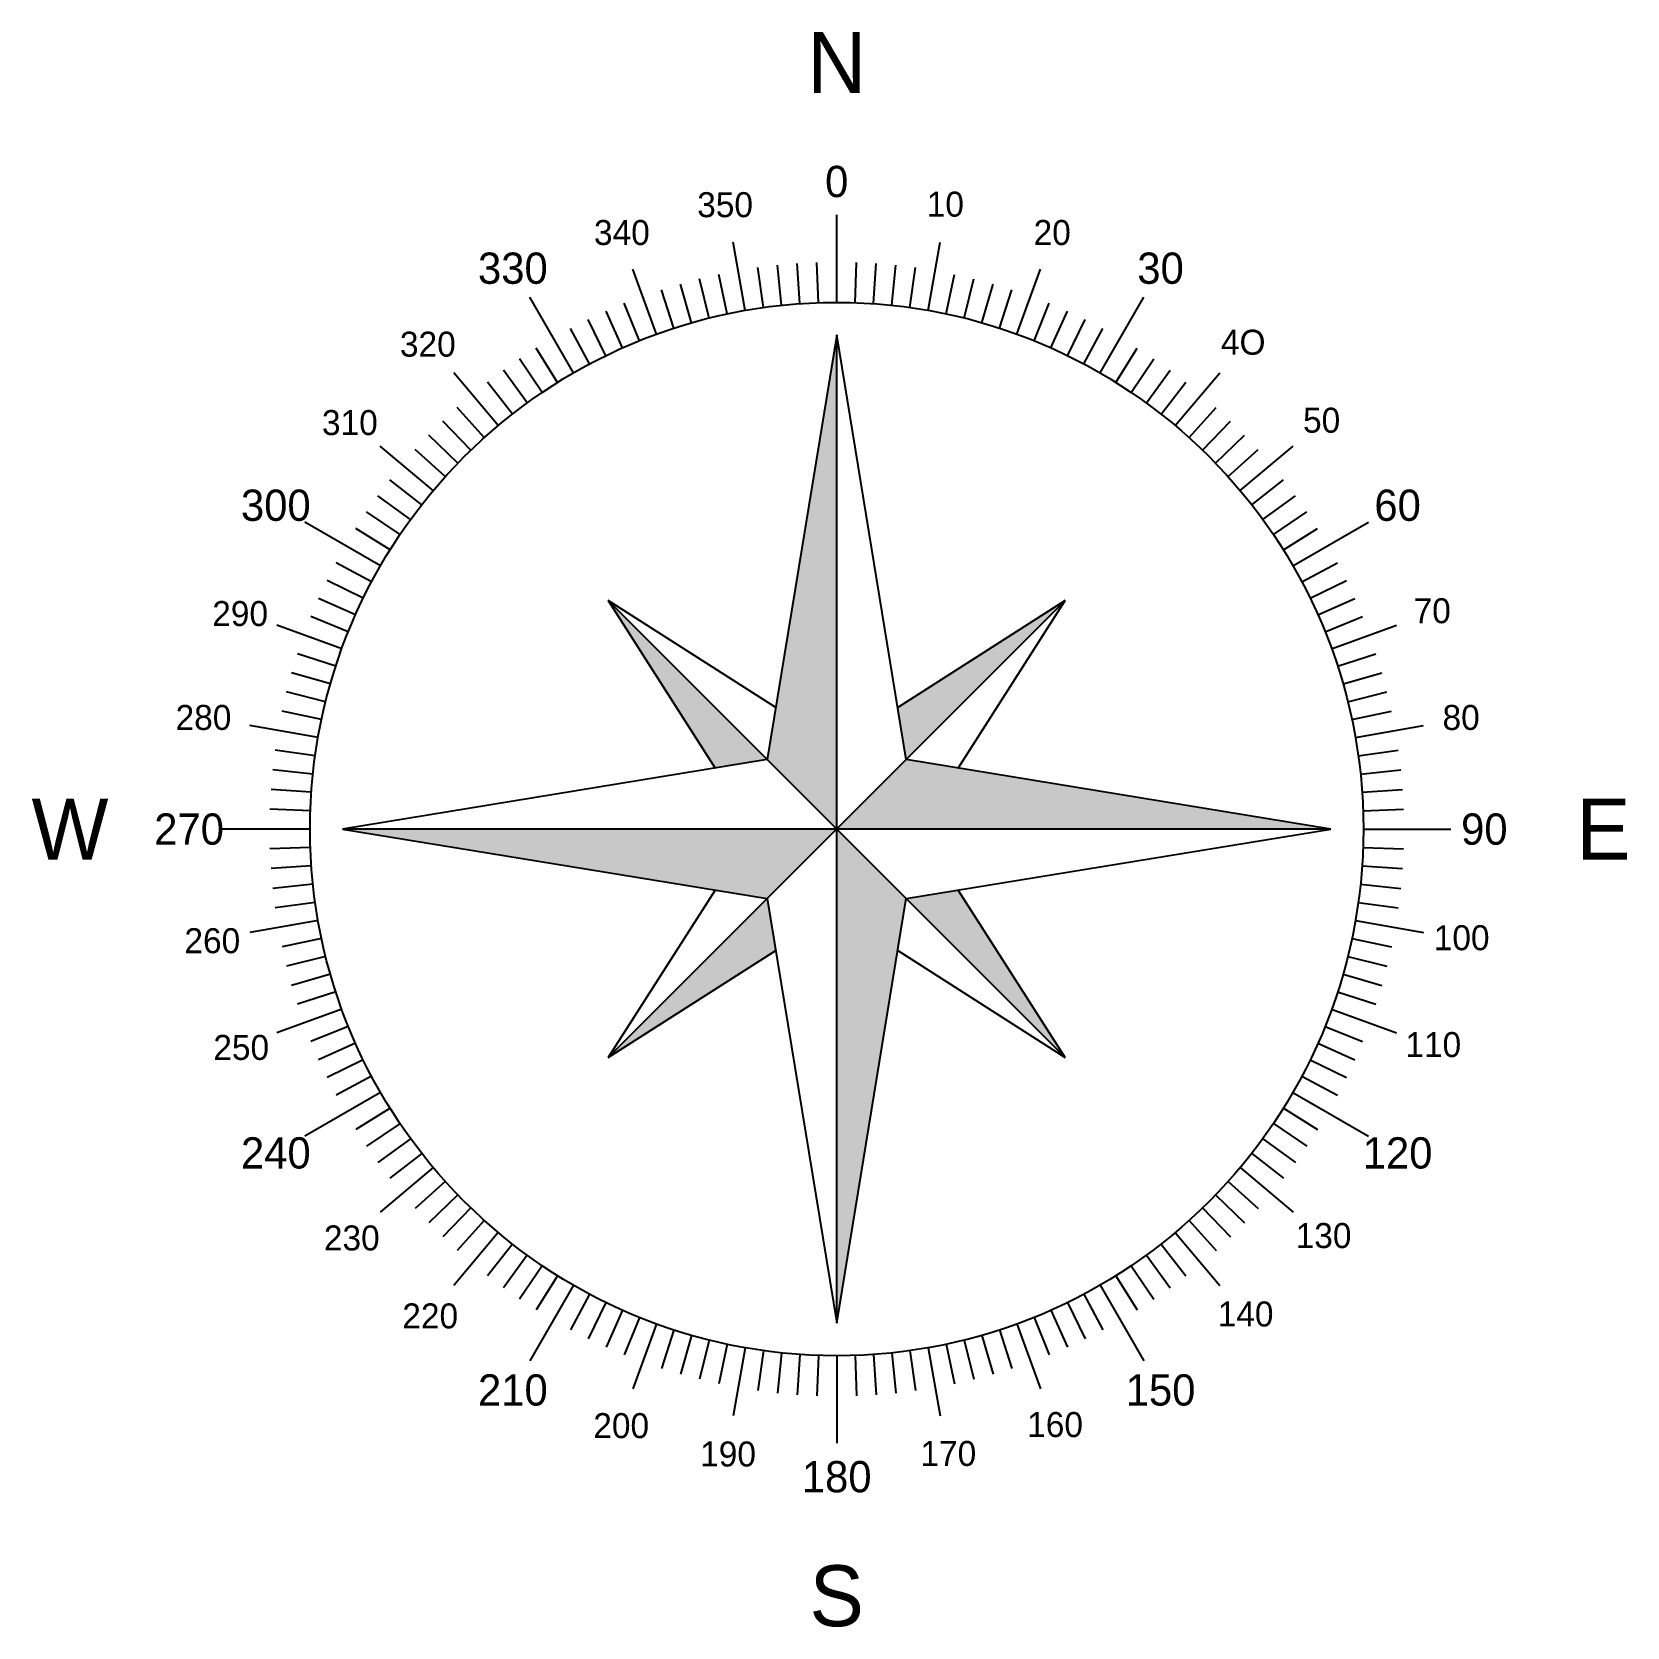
# Model space of a CAD drawing. Header units: millimetres. Extents: x -1047 to 1028, y -1038 to 1037.
import ezdxf
from ezdxf.enums import TextEntityAlignment as Align

# ---------------------------------------------------------------- set-up
doc = ezdxf.new("R2010")
doc.units = ezdxf.units.MM
doc.layers.add('ceco.net 81', color=7, linetype='Continuous')

msp = doc.modelspace()

# ---------------------------------------------------------------- hatches: boundary and pattern name
at = {"layer": 'ceco.net 81'}
h = msp.add_hatch(color=256, dxfattribs=at)
h.paths.add_polyline_path([(0, 642.6), (-90.4, 90.4), (0, 0)])
h.paths.add_polyline_path([(-642.6, 0), (-90.4, -90.4), (0, 0)])
h.paths.add_polyline_path([(0, -642.6), (90.4, -90.4), (0, 0)])
h.paths.add_polyline_path([(90.4, 90.4), (0, 0), (642.6, 0)])
h = msp.add_hatch(color=256, dxfattribs=at)
h.paths.add_polyline_path([(-297.1, -297.1), (-79.3, -158), (-90.4, -90.4)])
h.paths.add_polyline_path([(297.1, -297.1), (158, -79.3), (90.4, -90.4)])
h.paths.add_polyline_path([(297.1, 297.1), (79.3, 158), (90.4, 90.4)])
h.paths.add_polyline_path([(-297.1, 297.1), (-158, 79.3), (-90.4, 90.4)])

# ---------------------------------------------------------------- linework, layer by layer
for p, q in [((0, 685), (0, 798.7)), ((-119, 674.6), (-134.6, 763.2)), ((119, 674.6), (134.6, 763.2)), ((-234.3, 643.7), (-265, 728.2)), ((-95.3, 678.4), (-102.6, 730.3)), ((-71.6, 681.3), (-77.1, 733.5)), ((-47.8, 683.4), (-51.4, 735.7)), ((-23.9, 684.6), (-25.7, 737.1)), ((23.9, 684.6), (25.7, 737.1)), ((47.8, 683.4), (51.4, 735.7)), ((71.6, 681.3), (77.1, 733.5)), ((95.3, 678.4), (102.6, 730.3)), ((234.3, 643.7), (265, 728.2)), ((-188.8, 658.5), (-203.3, 708.9)), ((-165.7, 664.7), (-178.4, 715.6)), ((-142.4, 670.1), (-153.3, 721.4)), ((142.4, 670.1), (153.3, 721.4)), ((165.7, 664.7), (178.4, 715.6)), ((188.8, 658.5), (203.3, 708.9)), ((-342.5, 593.3), (-399.3, 691.7)), ((-211.7, 651.5), (-227.9, 701.4)), ((211.7, 651.5), (227.9, 701.4)), ((342.5, 593.3), (399.3, 691.7)), ((-278.6, 625.8), (-300, 673.8)), ((-256.6, 635.2), (-276.3, 683.8)), ((256.6, 635.2), (276.3, 683.8)), ((278.6, 625.8), (300, 673.8)), ((-321.6, 604.9), (-346.2, 651.2)), ((-300.3, 615.7), (-323.3, 662.9)), ((300.3, 615.7), (323.3, 662.9)), ((321.6, 604.9), (346.2, 651.2)), ((-363, 580.9), (-390.8, 625.5)), ((0, 642.6), (-90.4, 90.4)), ((90.4, 90.4), (0, 642.6)), ((0, -642.6), (0, 642.6)), ((363, 580.9), (390.8, 625.5)), ((-383.1, 567.9), (-412.4, 611.4)), ((383.1, 567.9), (412.4, 611.4)), ((-440.3, 524.8), (-498.1, 593.6)), ((-421.8, 539.8), (-454.1, 581.2)), ((-402.7, 554.2), (-433.5, 596.7)), ((402.7, 554.2), (433.5, 596.7)), ((421.8, 539.8), (454.1, 581.2)), ((440.3, 524.8), (498.1, 593.6)), ((-458.4, 509.1), (-493.5, 548.1)), ((458.4, 509.1), (493.5, 548.1)), ((-475.9, 492.8), (-512.3, 530.5)), ((475.9, 492.8), (512.3, 530.5)), ((-524.8, 440.3), (-593.6, 498.1)), ((-492.8, 475.9), (-530.5, 512.3)), ((492.8, 475.9), (530.5, 512.3)), ((524.8, 440.3), (593.6, 498.1)), ((-509.1, 458.4), (-548.1, 493.5)), ((509.1, 458.4), (548.1, 493.5)), ((-539.8, 421.8), (-581.2, 454.1)), ((539.8, 421.8), (581.2, 454.1)), ((-554.2, 402.7), (-596.7, 433.5)), ((554.2, 402.7), (596.7, 433.5)), ((-593.3, 342.5), (-691.7, 399.3)), ((-567.9, 383.1), (-611.4, 412.4)), ((567.9, 383.1), (611.4, 412.4)), ((593.3, 342.5), (691.7, 399.3)), ((-580.9, 363), (-625.5, 390.8)), ((580.9, 363), (625.5, 390.8)), ((-604.9, 321.6), (-651.2, 346.2)), ((604.9, 321.6), (651.2, 346.2)), ((-615.7, 300.3), (-662.9, 323.3)), ((615.7, 300.3), (662.9, 323.3)), ((-625.8, 278.6), (-673.8, 300)), ((-297.1, 297.1), (-158, 79.3)), ((297.1, 297.1), (-297.1, -297.1)), ((297.1, -297.1), (-297.1, 297.1)), ((-79.3, 158), (-297.1, 297.1)), ((297.1, 297.1), (79.3, 158)), ((158, 79.3), (297.1, 297.1)), ((625.8, 278.6), (673.8, 300)), ((-635.2, 256.6), (-683.8, 276.3)), ((635.2, 256.6), (683.8, 276.3)), ((-643.7, 234.3), (-728.2, 265)), ((643.7, 234.3), (728.2, 265)), ((-651.5, 211.7), (-701.4, 227.9)), ((651.5, 211.7), (701.4, 227.9)), ((-658.5, 188.8), (-708.9, 203.3)), ((658.5, 188.8), (708.9, 203.3)), ((-664.7, 165.7), (-715.6, 178.4)), ((664.7, 165.7), (715.6, 178.4)), ((-670.1, 142.4), (-721.4, 153.3)), ((670.1, 142.4), (721.4, 153.3)), ((-674.6, 119), (-763.2, 134.6)), ((674.6, 119), (763.2, 134.6)), ((-678.4, 95.3), (-730.3, 102.6)), ((-90.4, 90.4), (-642.6, 0)), ((642.6, 0), (90.4, 90.4)), ((678.4, 95.3), (730.3, 102.6)), ((-681.3, 71.6), (-733.5, 77.1)), ((681.3, 71.6), (733.5, 77.1)), ((-683.4, 47.8), (-735.7, 51.4)), ((683.4, 47.8), (735.7, 51.4)), ((-684.6, 23.9), (-737.1, 25.7)), ((684.6, 23.9), (737.1, 25.7)), ((-685, 0), (-798.7, 0)), ((-642.6, 0), (-90.4, -90.4)), ((642.6, 0), (-642.6, 0)), ((90.4, -90.4), (642.6, 0)), ((685, 0), (798.7, 0)), ((-684.6, -23.9), (-737.1, -25.7)), ((684.6, -23.9), (737.1, -25.7)), ((-683.4, -47.8), (-735.7, -51.4)), ((683.4, -47.8), (735.7, -51.4)), ((-681.3, -71.6), (-733.5, -77.1)), ((-158, -79.3), (-297.1, -297.1)), ((297.1, -297.1), (158, -79.3)), ((681.3, -71.6), (733.5, -77.1)), ((-678.4, -95.3), (-730.3, -102.6)), ((-90.4, -90.4), (0, -642.6)), ((0, -642.6), (90.4, -90.4)), ((678.4, -95.3), (730.3, -102.6)), ((-674.6, -119), (-763.2, -134.6)), ((674.6, -119), (763.2, -134.6)), ((-670.1, -142.4), (-721.4, -153.3)), ((670.1, -142.4), (721.4, -153.3)), ((-664.7, -165.7), (-715.6, -178.4)), ((-297.1, -297.1), (-79.3, -158)), ((79.3, -158), (297.1, -297.1)), ((664.7, -165.7), (715.6, -178.4)), ((-658.5, -188.8), (-708.9, -203.3)), ((658.5, -188.8), (708.9, -203.3)), ((-651.5, -211.7), (-701.4, -227.9)), ((651.5, -211.7), (701.4, -227.9)), ((-643.7, -234.3), (-728.2, -265)), ((643.7, -234.3), (728.2, -265)), ((-635.2, -256.6), (-683.8, -276.3)), ((635.2, -256.6), (683.8, -276.3)), ((-625.8, -278.6), (-673.8, -300)), ((625.8, -278.6), (673.8, -300)), ((-615.7, -300.3), (-662.9, -323.3)), ((615.7, -300.3), (662.9, -323.3)), ((-604.9, -321.6), (-651.2, -346.2)), ((604.9, -321.6), (651.2, -346.2)), ((-593.3, -342.5), (-691.7, -399.3)), ((593.3, -342.5), (691.7, -399.3)), ((-580.9, -363), (-625.5, -390.8)), ((580.9, -363), (625.5, -390.8)), ((-567.9, -383.1), (-611.4, -412.4)), ((567.9, -383.1), (611.4, -412.4)), ((-554.2, -402.7), (-596.7, -433.5)), ((554.2, -402.7), (596.7, -433.5)), ((-539.8, -421.8), (-581.2, -454.1)), ((539.8, -421.8), (581.2, -454.1)), ((-524.8, -440.3), (-593.6, -498.1)), ((524.8, -440.3), (593.6, -498.1)), ((-509.1, -458.4), (-548.1, -493.5)), ((-492.8, -475.9), (-530.5, -512.3)), ((492.8, -475.9), (530.5, -512.3)), ((509.1, -458.4), (548.1, -493.5)), ((-475.9, -492.8), (-512.3, -530.5)), ((475.9, -492.8), (512.3, -530.5)), ((-458.4, -509.1), (-493.5, -548.1)), ((458.4, -509.1), (493.5, -548.1)), ((-440.3, -524.8), (-498.1, -593.6)), ((440.3, -524.8), (498.1, -593.6)), ((-421.8, -539.8), (-454.1, -581.2)), ((-402.7, -554.2), (-433.5, -596.7)), ((402.7, -554.2), (433.5, -596.7)), ((421.8, -539.8), (454.1, -581.2)), ((-383.1, -567.9), (-412.4, -611.4)), ((383.1, -567.9), (412.4, -611.4)), ((-342.5, -593.3), (-399.3, -691.7)), ((-363, -580.9), (-390.8, -625.5)), ((342.5, -593.3), (399.3, -691.7)), ((363, -580.9), (390.8, -625.5)), ((-321.6, -604.9), (-346.2, -651.2)), ((-300.3, -615.7), (-323.3, -662.9)), ((300.3, -615.7), (323.3, -662.9)), ((321.6, -604.9), (346.2, -651.2)), ((-278.6, -625.8), (-300, -673.8)), ((-256.6, -635.2), (-276.3, -683.8)), ((256.6, -635.2), (276.3, -683.8)), ((278.6, -625.8), (300, -673.8)), ((-234.3, -643.7), (-265, -728.2)), ((-211.7, -651.5), (-227.9, -701.4)), ((-188.8, -658.5), (-203.3, -708.9)), ((188.8, -658.5), (203.3, -708.9)), ((211.7, -651.5), (227.9, -701.4)), ((234.3, -643.7), (265, -728.2)), ((-165.7, -664.7), (-178.4, -715.6)), ((-142.4, -670.1), (-153.3, -721.4)), ((-119, -674.6), (-134.6, -763.2)), ((-95.3, -678.4), (-102.6, -730.3)), ((-71.6, -681.3), (-77.1, -733.5)), ((-47.8, -683.4), (-51.4, -735.7)), ((-23.9, -684.6), (-25.7, -737.1)), ((23.9, -684.6), (25.7, -737.1)), ((47.8, -683.4), (51.4, -735.7)), ((71.6, -681.3), (77.1, -733.5)), ((95.3, -678.4), (102.6, -730.3)), ((119, -674.6), (134.6, -763.2)), ((142.4, -670.1), (153.3, -721.4)), ((165.7, -664.7), (178.4, -715.6)), ((0, -685), (0, -798.7)), ((0, -685), (0, -774.9))]:
    msp.add_line(p, q, dxfattribs=at)
msp.add_circle((0, 0), 685, dxfattribs=at)

# ---------------------------------------------------------------- texts
for s, height, p in [('N', 79.3, (0, 997.2)), ('0', 40.7, (0, 842.3)), ('350', 32.52, (-145.2, 812.1)), ('10', 32.52, (141.3, 812.8)), ('340', 32.52, (-279.4, 775.9)), ('20', 32.52, (280.3, 775.9)), ('330', 40.65, (-421.2, 729.5)), ('30', 40.65, (421.2, 729.5)), ('320', 32.52, (-531.8, 630.7)), ('4O', 32.52, (528.7, 633.2)), ('310', 32.52, (-633.2, 528.7)), ('50', 32.52, (630.7, 531.8)), ('300', 40.65, (-729.5, 421.2)), ('60', 40.65, (729.5, 421.2)), ('290', 32.52, (-775.9, 280.3)), ('70', 32.52, (774.5, 284)), ('280', 32.52, (-823.6, 145.2)), ('80', 32.52, (812.1, 145.2)), ('W', 79.3, (-997.2, 0)), ('270', 40.65, (-842.3, 0)), ('90', 40.65, (842.3, 0)), ('E', 79.3, (997.2, 0)), ('260', 32.52, (-812.1, -145.2)), ('100', 32.52, (812.8, -141.3)), ('250', 32.52, (-774.5, -284)), ('110', 32.52, (775.9, -280.3)), ('240', 40.65, (-729.5, -421.2)), ('120', 40.65, (729.5, -421.2)), ('230', 32.52, (-630.7, -531.8)), ('130', 32.52, (633.2, -528.7)), ('220', 32.52, (-528.7, -633.2)), ('140', 32.52, (531.8, -630.7)), ('210', 40.65, (-421.2, -729.5)), ('150', 40.65, (421.2, -729.5)), ('200', 32.52, (-280.3, -775.9)), ('160', 32.52, (284, -774.5)), ('190', 32.52, (-141.3, -812.8)), ('170', 32.52, (145.2, -812.1)), ('180', 40.65, (0, -842.3)), ('S', 79.3, (0, -997.2))]:
    msp.add_text(s, height=height, dxfattribs=at).set_placement(p, align=Align.MIDDLE_CENTER)

doc.saveas('drawing.dxf')
